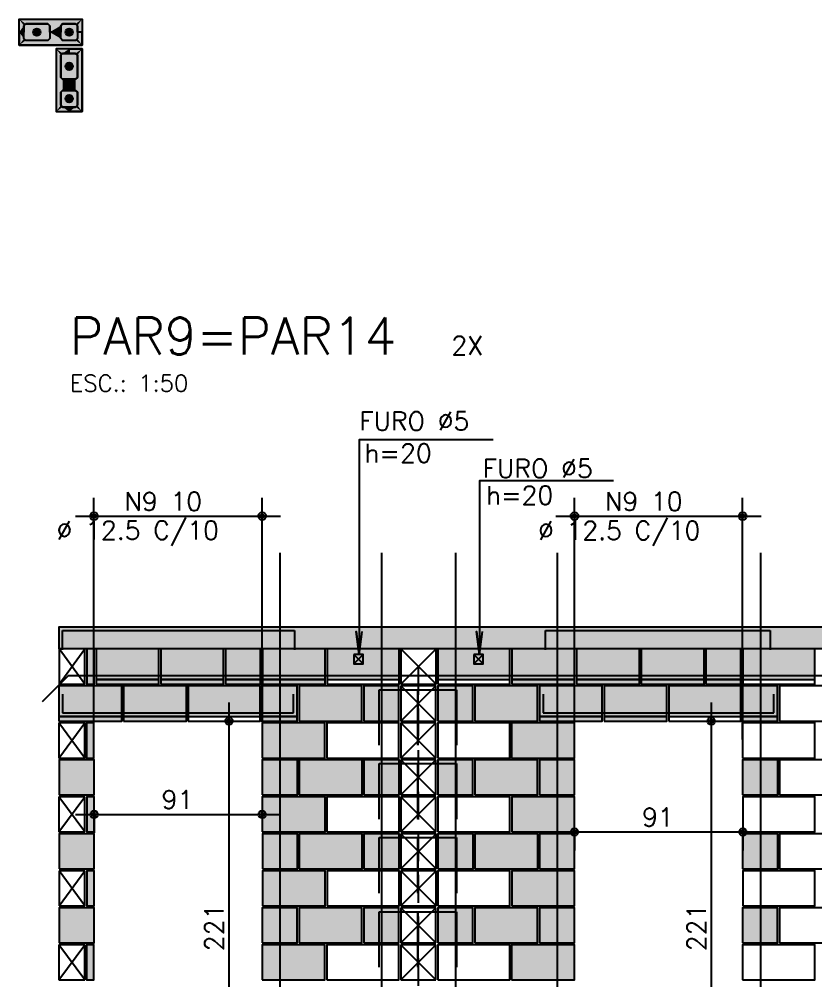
# Model space of a CAD drawing. Extents: x -1 to 122, y -1 to 61.
# Drawn here: x 63.27 to 71.9, y 31.53 to 41.94 of the extents above; entities that cross this region are included whole.
import ezdxf

# ---------------------------------------------------------------- set-up
doc = ezdxf.new("R2010")
doc.units = 0
doc.header["$MEASUREMENT"] = 0
doc.linetypes.add('ESTILO_TQS_0001', pattern=[0.45, 0.3, -0.15])
for name, color, linetype in [('PENA_01', 1, 'CONTINUOUS'), ('PENA_02', 2, 'CONTINUOUS'), ('PENA_03', 3, 'CONTINUOUS'), ('PENA_05', 5, 'CONTINUOUS'), ('PENA_06', 6, 'CONTINUOUS'), ('PENA_09', 254, 'CONTINUOUS'), ('PENA_11', 252, 'CONTINUOUS'), ('PENA_21', 100, 'CONTINUOUS'), ('PENA_23', 50, 'CONTINUOUS'), ('PENA_25', 210, 'CONTINUOUS')]:
    doc.layers.add(name, color=color, linetype=linetype)
doc.styles.get("Standard").update_dxf_attribs({"font": 'ROMANS.SHX'})

msp = doc.modelspace()

# ---------------------------------------------------------------- linework, layer by layer
at = {"layer": 'PENA_01', "linetype": 'Continuous'}
for p, q in [((64.084, 34.332), (64.084, 36.759)), ((65.904, 34.332), (65.904, 36.759)), ((69.284, 34.142), (69.284, 36.759)), ((71.104, 34.142), (71.104, 36.759)), ((63.884, 36.559), (66.104, 36.559)), ((69.084, 36.559), (71.304, 36.559)), ((66.896, 35.062), (66.996, 34.962)), ((66.996, 35.062), (66.896, 34.962)), ((68.196, 35.062), (68.296, 34.962)), ((68.296, 35.062), (68.196, 34.962)), ((64.106, 34.792), (64.786, 34.792)), ((64.806, 34.792), (65.486, 34.792)), ((65.506, 34.792), (65.886, 34.792)), ((65.906, 34.792), (66.586, 34.792)), ((66.606, 34.792), (67.386, 34.792)), ((67.806, 34.792), (68.586, 34.792)), ((68.606, 34.792), (69.286, 34.792)), ((69.306, 34.792), (69.986, 34.792)), ((70.006, 34.792), (70.686, 34.792)), ((70.706, 34.792), (71.086, 34.792)), ((71.106, 34.792), (71.886, 34.792)), ((65.545, 34.542), (65.545, 29.722)), ((70.764, 34.542), (70.764, 29.722)), ((63.704, 34.392), (64.384, 34.392)), ((64.404, 34.392), (65.084, 34.392)), ((65.104, 34.392), (65.884, 34.392)), ((65.694, 34.342), (65.745, 34.342)), ((65.904, 34.392), (66.284, 34.392)), ((68.904, 34.392), (69.584, 34.392)), ((69.604, 34.392), (70.284, 34.392)), ((70.304, 34.392), (71.084, 34.392)), ((70.894, 34.342), (70.964, 34.342)), ((71.102, 34.392), (71.482, 34.392)), ((63.885, 33.332), (66.105, 33.332)), ((64.085, 33.322), (64.085, 33.132)), ((69.085, 33.142), (71.305, 33.142)), ((69.285, 33.132), (69.285, 32.942)), ((71.105, 33.132), (71.105, 32.942))]:
    msp.add_line(p, q, dxfattribs=at)
at = {"layer": 'PENA_01', "linetype": 'ESTILO_TQS_0001'}
msp.add_line((67.591, 34.927), (67.591, 24.198), dxfattribs=at)
at = {"layer": 'PENA_01', "linetype": 'Continuous'}
for points in [[(63.585, 41.706), (63.345, 41.706), (63.325, 41.726), (63.325, 41.866), (63.345, 41.886), (63.585, 41.886), (63.605, 41.866), (63.605, 41.726), (63.585, 41.706)], [(63.885, 41.706), (63.745, 41.706), (63.725, 41.726), (63.725, 41.866), (63.745, 41.886), (63.885, 41.886), (63.905, 41.866), (63.905, 41.726), (63.885, 41.706)], [(63.905, 41.306), (63.905, 41.546), (63.885, 41.566), (63.745, 41.566), (63.725, 41.546), (63.725, 41.306), (63.745, 41.286), (63.885, 41.286), (63.905, 41.306)], [(63.905, 41.006), (63.905, 41.146), (63.885, 41.166), (63.745, 41.166), (63.725, 41.146), (63.725, 41.006), (63.745, 40.986), (63.885, 40.986), (63.905, 41.006)], [(66.896, 35.062), (66.896, 34.962), (66.996, 34.962), (66.996, 35.062), (66.896, 35.062)], [(68.196, 35.062), (68.196, 34.962), (68.296, 34.962), (68.296, 35.062), (68.196, 35.062)]]:
    msp.add_lwpolyline(points, dxfattribs=at)
at = {"layer": 'PENA_02', "linetype": 'Continuous'}
for p, q in [((63.986, 35.122), (63.706, 35.122)), ((63.706, 35.122), (63.706, 34.742)), ((63.986, 34.742), (63.986, 35.122)), ((67.786, 35.122), (67.406, 35.122)), ((67.406, 35.122), (67.406, 34.742)), ((67.786, 34.742), (67.786, 35.122)), ((63.706, 34.742), (63.986, 34.742)), ((67.784, 34.722), (67.404, 34.722)), ((67.404, 34.722), (67.404, 34.342)), ((67.406, 34.742), (67.786, 34.742)), ((67.784, 34.342), (67.784, 34.722)), ((67.404, 34.342), (67.784, 34.342)), ((63.984, 34.322), (63.704, 34.322)), ((63.704, 34.322), (63.704, 33.942)), ((63.984, 33.942), (63.984, 34.322)), ((67.784, 34.322), (67.404, 34.322)), ((67.404, 34.322), (67.404, 33.942)), ((67.784, 33.942), (67.784, 34.322)), ((63.704, 33.942), (63.984, 33.942)), ((67.404, 33.942), (67.784, 33.942)), ((67.785, 33.922), (67.405, 33.922)), ((67.405, 33.922), (67.405, 33.542)), ((67.785, 33.542), (67.785, 33.922)), ((63.985, 33.522), (63.705, 33.522)), ((63.705, 33.522), (63.705, 33.142)), ((63.985, 33.142), (63.985, 33.522)), ((67.405, 33.542), (67.785, 33.542)), ((67.785, 33.522), (67.405, 33.522)), ((67.405, 33.522), (67.405, 33.142)), ((67.785, 33.142), (67.785, 33.522)), ((63.705, 33.142), (63.985, 33.142)), ((67.405, 33.142), (67.785, 33.142)), ((67.786, 33.122), (67.406, 33.122)), ((67.406, 33.122), (67.406, 32.742)), ((67.786, 32.742), (67.786, 33.122)), ((63.986, 32.722), (63.706, 32.722)), ((63.706, 32.722), (63.706, 32.342)), ((63.986, 32.342), (63.986, 32.722)), ((67.406, 32.742), (67.786, 32.742)), ((67.786, 32.722), (67.406, 32.722)), ((67.406, 32.722), (67.406, 32.342)), ((67.786, 32.342), (67.786, 32.722)), ((63.706, 32.342), (63.986, 32.342)), ((67.784, 32.322), (67.404, 32.322)), ((67.404, 32.322), (67.404, 31.942)), ((67.406, 32.342), (67.786, 32.342)), ((67.784, 31.942), (67.784, 32.322)), ((67.404, 31.942), (67.784, 31.942)), ((63.984, 31.922), (63.704, 31.922)), ((63.704, 31.922), (63.704, 31.542)), ((63.984, 31.542), (63.984, 31.922)), ((67.784, 31.922), (67.404, 31.922)), ((67.404, 31.922), (67.404, 31.542)), ((67.784, 31.542), (67.784, 31.922)), ((63.704, 31.542), (63.984, 31.542)), ((67.404, 31.542), (67.784, 31.542))]:
    msp.add_line(p, q, dxfattribs=at)
for points in [[(63.955, 41.656), (63.275, 41.656), (63.275, 41.936), (63.955, 41.936), (63.955, 41.656)], [(63.955, 40.936), (63.955, 41.616), (63.675, 41.616), (63.675, 40.936), (63.955, 40.936)], [(63.706, 35.122), (63.706, 35.362), (74.886, 35.362), (74.886, 35.122), (63.706, 35.122)], [(64.006, 34.742), (64.086, 34.742), (64.086, 35.122), (64.006, 35.122), (64.006, 34.742)], [(64.106, 34.742), (64.786, 34.742), (64.786, 35.122), (64.106, 35.122), (64.106, 34.742)], [(64.806, 34.742), (65.486, 34.742), (65.486, 35.122), (64.806, 35.122), (64.806, 34.742)], [(65.506, 34.742), (65.886, 34.742), (65.886, 35.122), (65.506, 35.122), (65.506, 34.742)], [(65.906, 34.742), (66.586, 34.742), (66.586, 35.122), (65.906, 35.122), (65.906, 34.742)], [(66.606, 34.742), (67.386, 34.742), (67.386, 35.122), (66.606, 35.122), (66.606, 34.742)], [(67.806, 34.742), (68.586, 34.742), (68.586, 35.122), (67.806, 35.122), (67.806, 34.742)], [(68.606, 34.742), (69.286, 34.742), (69.286, 35.122), (68.606, 35.122), (68.606, 34.742)], [(69.306, 34.742), (69.986, 34.742), (69.986, 35.122), (69.306, 35.122), (69.306, 34.742)], [(70.006, 34.742), (70.686, 34.742), (70.686, 35.122), (70.006, 35.122), (70.006, 34.742)], [(70.706, 34.742), (71.086, 34.742), (71.086, 35.122), (70.706, 35.122), (70.706, 34.742)], [(71.106, 34.742), (71.886, 34.742), (71.886, 35.122), (71.106, 35.122), (71.106, 34.742)], [(63.704, 34.342), (64.384, 34.342), (64.384, 34.722), (63.704, 34.722), (63.704, 34.342)], [(64.404, 34.342), (65.084, 34.342), (65.084, 34.722), (64.404, 34.722), (64.404, 34.342)], [(65.104, 34.342), (65.884, 34.342), (65.884, 34.722), (65.104, 34.722), (65.104, 34.342)], [(65.904, 34.342), (66.284, 34.342), (66.284, 34.722), (65.904, 34.722), (65.904, 34.342)], [(66.304, 34.342), (66.984, 34.342), (66.984, 34.722), (66.304, 34.722), (66.304, 34.342)], [(67.004, 34.342), (67.384, 34.342), (67.384, 34.722), (67.004, 34.722), (67.004, 34.342)], [(67.804, 34.342), (68.184, 34.342), (68.184, 34.722), (67.804, 34.722), (67.804, 34.342)], [(68.204, 34.342), (68.884, 34.342), (68.884, 34.722), (68.204, 34.722), (68.204, 34.342)], [(68.904, 34.342), (69.584, 34.342), (69.584, 34.722), (68.904, 34.722), (68.904, 34.342)], [(69.604, 34.342), (70.284, 34.342), (70.284, 34.722), (69.604, 34.722), (69.604, 34.342)], [(70.304, 34.342), (71.084, 34.342), (71.084, 34.722), (70.304, 34.722), (70.304, 34.342)], [(71.102, 34.342), (71.482, 34.342), (71.482, 34.722), (71.102, 34.722), (71.102, 34.342)], [(71.502, 34.342), (72.282, 34.342), (72.282, 34.722), (71.502, 34.722), (71.502, 34.342)], [(64.004, 33.942), (64.084, 33.942), (64.084, 34.322), (64.004, 34.322), (64.004, 33.942)], [(65.904, 33.942), (66.584, 33.942), (66.584, 34.322), (65.904, 34.322), (65.904, 33.942)], [(66.604, 33.942), (67.384, 33.942), (67.384, 34.322), (66.604, 34.322), (66.604, 33.942)], [(67.804, 33.942), (68.584, 33.942), (68.584, 34.322), (67.804, 34.322), (67.804, 33.942)], [(68.604, 33.942), (69.284, 33.942), (69.284, 34.322), (68.604, 34.322), (68.604, 33.942)], [(71.104, 33.942), (71.884, 33.942), (71.884, 34.322), (71.104, 34.322), (71.104, 33.942)], [(63.706, 33.542), (64.086, 33.542), (64.086, 33.922), (63.706, 33.922), (63.706, 33.542)], [(65.905, 33.542), (66.285, 33.542), (66.285, 33.922), (65.905, 33.922), (65.905, 33.542)], [(66.305, 33.542), (66.985, 33.542), (66.985, 33.922), (66.305, 33.922), (66.305, 33.542)], [(67.005, 33.542), (67.385, 33.542), (67.385, 33.922), (67.005, 33.922), (67.005, 33.542)], [(67.805, 33.542), (68.185, 33.542), (68.185, 33.922), (67.805, 33.922), (67.805, 33.542)], [(68.205, 33.542), (68.885, 33.542), (68.885, 33.922), (68.205, 33.922), (68.205, 33.542)], [(68.905, 33.542), (69.285, 33.542), (69.285, 33.922), (68.905, 33.922), (68.905, 33.542)], [(71.103, 33.542), (71.483, 33.542), (71.483, 33.922), (71.103, 33.922), (71.103, 33.542)], [(71.503, 33.542), (72.283, 33.542), (72.283, 33.922), (71.503, 33.922), (71.503, 33.542)], [(64.005, 33.142), (64.085, 33.142), (64.085, 33.522), (64.005, 33.522), (64.005, 33.142)], [(65.905, 33.142), (66.585, 33.142), (66.585, 33.522), (65.905, 33.522), (65.905, 33.142)], [(66.605, 33.142), (67.385, 33.142), (67.385, 33.522), (66.605, 33.522), (66.605, 33.142)], [(67.805, 33.142), (68.585, 33.142), (68.585, 33.522), (67.805, 33.522), (67.805, 33.142)], [(68.605, 33.142), (69.285, 33.142), (69.285, 33.522), (68.605, 33.522), (68.605, 33.142)], [(71.105, 33.142), (71.885, 33.142), (71.885, 33.522), (71.105, 33.522), (71.105, 33.142)], [(63.706, 32.742), (64.086, 32.742), (64.086, 33.122), (63.706, 33.122), (63.706, 32.742)], [(65.906, 32.742), (66.286, 32.742), (66.286, 33.122), (65.906, 33.122), (65.906, 32.742)], [(66.306, 32.742), (66.986, 32.742), (66.986, 33.122), (66.306, 33.122), (66.306, 32.742)], [(67.006, 32.742), (67.386, 32.742), (67.386, 33.122), (67.006, 33.122), (67.006, 32.742)], [(67.806, 32.742), (68.186, 32.742), (68.186, 33.122), (67.806, 33.122), (67.806, 32.742)], [(68.206, 32.742), (68.886, 32.742), (68.886, 33.122), (68.206, 33.122), (68.206, 32.742)], [(68.906, 32.742), (69.286, 32.742), (69.286, 33.122), (68.906, 33.122), (68.906, 32.742)], [(71.104, 32.742), (71.484, 32.742), (71.484, 33.122), (71.104, 33.122), (71.104, 32.742)], [(71.504, 32.742), (72.284, 32.742), (72.284, 33.122), (71.504, 33.122), (71.504, 32.742)], [(64.006, 32.342), (64.086, 32.342), (64.086, 32.722), (64.006, 32.722), (64.006, 32.342)], [(65.906, 32.342), (66.586, 32.342), (66.586, 32.722), (65.906, 32.722), (65.906, 32.342)], [(66.606, 32.342), (67.386, 32.342), (67.386, 32.722), (66.606, 32.722), (66.606, 32.342)], [(67.806, 32.342), (68.586, 32.342), (68.586, 32.722), (67.806, 32.722), (67.806, 32.342)], [(68.606, 32.342), (69.286, 32.342), (69.286, 32.722), (68.606, 32.722), (68.606, 32.342)], [(71.106, 32.342), (71.886, 32.342), (71.886, 32.722), (71.106, 32.722), (71.106, 32.342)], [(63.706, 31.942), (64.086, 31.942), (64.086, 32.322), (63.706, 32.322), (63.706, 31.942)], [(65.904, 31.942), (66.284, 31.942), (66.284, 32.322), (65.904, 32.322), (65.904, 31.942)], [(66.304, 31.942), (66.984, 31.942), (66.984, 32.322), (66.304, 32.322), (66.304, 31.942)], [(67.004, 31.942), (67.384, 31.942), (67.384, 32.322), (67.004, 32.322), (67.004, 31.942)], [(67.804, 31.942), (68.184, 31.942), (68.184, 32.322), (67.804, 32.322), (67.804, 31.942)], [(68.204, 31.942), (68.884, 31.942), (68.884, 32.322), (68.204, 32.322), (68.204, 31.942)], [(68.904, 31.942), (69.284, 31.942), (69.284, 32.322), (68.904, 32.322), (68.904, 31.942)], [(71.102, 31.942), (71.482, 31.942), (71.482, 32.322), (71.102, 32.322), (71.102, 31.942)], [(71.502, 31.942), (72.282, 31.942), (72.282, 32.322), (71.502, 32.322), (71.502, 31.942)], [(64.004, 31.542), (64.084, 31.542), (64.084, 31.922), (64.004, 31.922), (64.004, 31.542)], [(65.904, 31.542), (66.584, 31.542), (66.584, 31.922), (65.904, 31.922), (65.904, 31.542)], [(66.604, 31.542), (67.384, 31.542), (67.384, 31.922), (66.604, 31.922), (66.604, 31.542)], [(67.804, 31.542), (68.584, 31.542), (68.584, 31.922), (67.804, 31.922), (67.804, 31.542)], [(68.604, 31.542), (69.284, 31.542), (69.284, 31.922), (68.604, 31.922), (68.604, 31.542)], [(71.104, 31.542), (71.884, 31.542), (71.884, 31.922), (71.104, 31.922), (71.104, 31.542)]]:
    msp.add_lwpolyline(points, dxfattribs=at)
for centre, radius in [((64.084, 36.559), 0.0416), ((64.084, 36.559), 0.0208), ((65.904, 36.559), 0.0416), ((65.904, 36.559), 0.0208), ((69.284, 36.559), 0.0416), ((69.284, 36.559), 0.0208), ((71.104, 36.559), 0.0416), ((71.104, 36.559), 0.0208), ((65.545, 34.342), 0.04), ((65.545, 34.342), 0.02), ((70.764, 34.342), 0.04), ((70.764, 34.342), 0.02), ((64.085, 33.332), 0.04), ((64.085, 33.332), 0.02), ((65.905, 33.332), 0.04), ((65.905, 33.332), 0.02), ((69.285, 33.142), 0.04), ((69.285, 33.142), 0.02), ((71.105, 33.142), 0.04), ((71.105, 33.142), 0.02)]:
    msp.add_circle(centre, radius, dxfattribs=at)
at = {"layer": 'PENA_03', "linetype": 'Continuous'}
for p, q in [((63.706, 34.742), (63.986, 35.122)), ((63.986, 34.742), (63.706, 35.122)), ((67.406, 34.742), (67.786, 35.122)), ((67.786, 34.742), (67.406, 35.122)), ((67.404, 34.342), (67.784, 34.722)), ((67.784, 34.342), (67.404, 34.722)), ((65.494, 34.342), (65.494, 34.342)), ((70.694, 34.342), (70.694, 34.342)), ((63.704, 33.942), (63.984, 34.322)), ((63.984, 33.942), (63.704, 34.322)), ((67.404, 33.942), (67.784, 34.322)), ((67.784, 33.942), (67.404, 34.322)), ((64.084, 34.132), (64.084, 34.132)), ((65.904, 34.132), (65.904, 34.132)), ((67.405, 33.542), (67.785, 33.922)), ((67.785, 33.542), (67.405, 33.922)), ((69.284, 33.942), (69.284, 33.942)), ((71.104, 33.942), (71.104, 33.942)), ((63.705, 33.142), (63.985, 33.522)), ((63.985, 33.142), (63.705, 33.522)), ((64.085, 33.522), (64.085, 33.522)), ((67.405, 33.142), (67.785, 33.522)), ((67.785, 33.142), (67.405, 33.522)), ((65.905, 33.332), (65.905, 33.332)), ((69.285, 33.332), (69.285, 33.332)), ((71.105, 33.332), (71.105, 33.332)), ((67.406, 32.742), (67.786, 33.122)), ((67.786, 32.742), (67.406, 33.122)), ((63.706, 32.342), (63.986, 32.722)), ((63.986, 32.342), (63.706, 32.722)), ((67.406, 32.342), (67.786, 32.722)), ((67.786, 32.342), (67.406, 32.722)), ((67.404, 31.942), (67.784, 32.322)), ((67.784, 31.942), (67.404, 32.322)), ((63.704, 31.542), (63.984, 31.922)), ((63.984, 31.542), (63.704, 31.922)), ((67.404, 31.542), (67.784, 31.922)), ((67.784, 31.542), (67.404, 31.922))]:
    msp.add_line(p, q, dxfattribs=at)
for points in [[(63.605, 41.726), (63.585, 41.706), (63.345, 41.706), (63.325, 41.726), (63.325, 41.866), (63.345, 41.886), (63.585, 41.886), (63.605, 41.866), (63.605, 41.726)], [(63.885, 41.886), (63.905, 41.866), (63.905, 41.726), (63.885, 41.706), (63.745, 41.706), (63.725, 41.726), (63.725, 41.866), (63.745, 41.886), (63.885, 41.886)], [(63.885, 41.566), (63.905, 41.546), (63.905, 41.306), (63.885, 41.286), (63.745, 41.286), (63.725, 41.306), (63.725, 41.546), (63.745, 41.566), (63.885, 41.566)], [(63.885, 41.166), (63.905, 41.146), (63.905, 41.006), (63.885, 40.986), (63.745, 40.986), (63.725, 41.006), (63.725, 41.146), (63.745, 41.166), (63.885, 41.166)], [(68.405, 37.385), (66.955, 37.385), (66.955, 35.062), (66.923, 35.31), (66.955, 35.062), (66.988, 35.31)], [(69.707, 36.94), (68.255, 36.94), (68.255, 35.062), (68.223, 35.31), (68.255, 35.062), (68.288, 35.31)]]:
    msp.add_lwpolyline(points, dxfattribs=at)
for centre in [(63.465, 41.796), (63.815, 41.796), (63.815, 41.426), (63.815, 41.076)]:
    msp.add_circle(centre, 0.04, dxfattribs=at)
for points in [[(63.505, 41.796), (63.445, 41.83), (63.427, 41.809)], [(63.505, 41.796), (63.472, 41.835), (63.445, 41.83)], [(63.505, 41.796), (63.496, 41.821), (63.472, 41.835)], [(63.855, 41.796), (63.795, 41.83), (63.777, 41.809)], [(63.855, 41.796), (63.822, 41.835), (63.795, 41.83)], [(63.855, 41.796), (63.846, 41.821), (63.822, 41.835)], [(63.505, 41.796), (63.427, 41.809), (63.427, 41.782)], [(63.505, 41.796), (63.427, 41.782), (63.445, 41.761)], [(63.505, 41.796), (63.445, 41.761), (63.472, 41.756)], [(63.505, 41.796), (63.472, 41.756), (63.496, 41.77)], [(63.505, 41.796), (63.496, 41.77), (63.505, 41.796)], [(63.855, 41.796), (63.777, 41.809), (63.777, 41.782)], [(63.855, 41.796), (63.777, 41.782), (63.795, 41.761)], [(63.855, 41.796), (63.795, 41.761), (63.822, 41.756)], [(63.855, 41.796), (63.822, 41.756), (63.846, 41.77)], [(63.855, 41.796), (63.846, 41.77), (63.855, 41.796)], [(63.855, 41.426), (63.795, 41.46), (63.777, 41.439)], [(63.855, 41.426), (63.777, 41.439), (63.777, 41.412)], [(63.855, 41.426), (63.777, 41.412), (63.795, 41.391)], [(63.855, 41.426), (63.822, 41.465), (63.795, 41.46)], [(63.855, 41.426), (63.795, 41.391), (63.822, 41.386)], [(63.855, 41.426), (63.846, 41.451), (63.822, 41.465)], [(63.855, 41.426), (63.822, 41.386), (63.846, 41.4)], [(63.855, 41.426), (63.846, 41.4), (63.855, 41.426)], [(63.855, 41.076), (63.795, 41.11), (63.777, 41.089)], [(63.855, 41.076), (63.822, 41.115), (63.795, 41.11)], [(63.855, 41.076), (63.846, 41.101), (63.822, 41.115)], [(63.855, 41.076), (63.777, 41.089), (63.777, 41.062)], [(63.855, 41.076), (63.777, 41.062), (63.795, 41.041)], [(63.855, 41.076), (63.795, 41.041), (63.822, 41.036)], [(63.855, 41.076), (63.822, 41.036), (63.846, 41.05)], [(63.855, 41.076), (63.846, 41.05), (63.855, 41.076)]]:
    msp.add_solid(points, dxfattribs=at)
at = {"layer": 'PENA_05', "linetype": 'Continuous'}
for p, q in [((63.744, 35.112), (63.744, 35.322)), ((63.744, 35.322), (66.254, 35.322)), ((66.254, 35.322), (66.254, 35.112)), ((68.972, 35.112), (68.972, 35.322)), ((68.972, 35.322), (71.402, 35.322)), ((71.402, 35.322), (71.402, 35.112)), ((63.806, 34.832), (63.524, 34.549)), ((74.786, 34.832), (63.806, 34.832)), ((67.169, 34.081), (67.169, 34.681)), ((67.169, 34.681), (67.589, 34.681)), ((67.589, 34.681), (67.589, 34.081)), ((67.589, 34.081), (67.589, 34.681)), ((67.589, 34.681), (68.009, 34.681)), ((68.009, 34.681), (68.009, 34.081)), ((63.744, 34.632), (63.744, 34.432)), ((66.244, 34.432), (66.244, 34.632)), ((68.944, 34.632), (68.944, 34.432)), ((71.442, 34.432), (71.442, 34.632)), ((63.744, 34.432), (66.244, 34.432)), ((68.944, 34.432), (71.442, 34.432)), ((67.169, 33.281), (67.169, 33.881)), ((67.169, 33.881), (67.589, 33.881)), ((67.589, 33.881), (67.589, 33.281)), ((67.589, 33.281), (67.589, 33.881)), ((67.589, 33.881), (68.009, 33.881)), ((68.009, 33.881), (68.009, 33.281)), ((67.169, 32.481), (67.169, 33.081)), ((67.169, 33.081), (67.589, 33.081)), ((67.589, 33.081), (67.589, 32.481)), ((67.589, 32.481), (67.589, 33.081)), ((67.589, 33.081), (68.009, 33.081)), ((68.009, 33.081), (68.009, 32.481)), ((67.169, 31.679), (67.169, 32.279)), ((67.169, 32.279), (67.589, 32.279)), ((67.589, 32.279), (67.589, 31.679)), ((67.589, 31.679), (67.589, 32.279)), ((67.589, 32.279), (68.009, 32.279)), ((68.009, 32.279), (68.009, 31.679))]:
    msp.add_line(p, q, dxfattribs=at)
for points in [[(66.096, 36.162), (66.096, 29.922)], [(67.196, 36.162), (67.196, 29.922)], [(67.996, 36.162), (67.996, 29.922)], [(69.096, 36.162), (69.096, 29.922)], [(71.296, 36.162), (71.296, 29.922)]]:
    msp.add_lwpolyline(points, dxfattribs=at)
at = {"layer": 'PENA_09', "linetype": 'Continuous'}
for points in [[(64.106, 34.792), (64.786, 34.792), (64.786, 35.122), (64.106, 35.122), (64.106, 34.792)], [(64.806, 34.792), (65.486, 34.792), (65.486, 35.122), (64.806, 35.122), (64.806, 34.792)], [(65.506, 34.792), (65.886, 34.792), (65.886, 35.122), (65.506, 35.122), (65.506, 34.792)], [(65.906, 34.792), (66.586, 34.792), (66.586, 35.122), (65.906, 35.122), (65.906, 34.792)], [(66.606, 34.792), (67.386, 34.792), (67.386, 35.122), (66.606, 35.122), (66.606, 34.792)], [(67.806, 34.792), (68.586, 34.792), (68.586, 35.122), (67.806, 35.122), (67.806, 34.792)], [(68.606, 34.792), (69.286, 34.792), (69.286, 35.122), (68.606, 35.122), (68.606, 34.792)], [(69.306, 34.792), (69.986, 34.792), (69.986, 35.122), (69.306, 35.122), (69.306, 34.792)], [(70.006, 34.792), (70.686, 34.792), (70.686, 35.122), (70.006, 35.122), (70.006, 34.792)], [(70.706, 34.792), (71.086, 34.792), (71.086, 35.122), (70.706, 35.122), (70.706, 34.792)], [(71.106, 34.792), (71.886, 34.792), (71.886, 35.122), (71.106, 35.122), (71.106, 34.792)], [(63.704, 34.392), (64.384, 34.392), (64.384, 34.722), (63.704, 34.722), (63.704, 34.392)], [(64.404, 34.392), (65.084, 34.392), (65.084, 34.722), (64.404, 34.722), (64.404, 34.392)], [(65.104, 34.392), (65.884, 34.392), (65.884, 34.722), (65.104, 34.722), (65.104, 34.392)], [(65.904, 34.392), (66.284, 34.392), (66.284, 34.722), (65.904, 34.722), (65.904, 34.392)], [(68.904, 34.392), (69.584, 34.392), (69.584, 34.722), (68.904, 34.722), (68.904, 34.392)], [(69.604, 34.392), (70.284, 34.392), (70.284, 34.722), (69.604, 34.722), (69.604, 34.392)], [(70.304, 34.392), (71.084, 34.392), (71.084, 34.722), (70.304, 34.722), (70.304, 34.392)], [(71.102, 34.392), (71.482, 34.392), (71.482, 34.722), (71.102, 34.722), (71.102, 34.392)]]:
    msp.add_lwpolyline(points, dxfattribs=at)
for points in [[(64.106, 34.792), (64.786, 34.792), (64.786, 35.122)], [(64.106, 34.792), (64.786, 35.122), (64.106, 35.122)], [(64.106, 34.792), (64.106, 35.122), (64.106, 34.792)], [(64.806, 34.792), (65.486, 34.792), (65.486, 35.122)], [(64.806, 34.792), (65.486, 35.122), (64.806, 35.122)], [(64.806, 34.792), (64.806, 35.122), (64.806, 34.792)], [(65.506, 34.792), (65.886, 34.792), (65.886, 35.122)], [(65.506, 34.792), (65.886, 35.122), (65.506, 35.122)], [(65.506, 34.792), (65.506, 35.122), (65.506, 34.792)], [(65.906, 34.792), (66.586, 34.792), (66.586, 35.122)], [(65.906, 34.792), (66.586, 35.122), (65.906, 35.122)], [(65.906, 34.792), (65.906, 35.122), (65.906, 34.792)], [(66.606, 34.792), (67.386, 34.792), (67.386, 35.122)], [(66.606, 34.792), (67.386, 35.122), (66.606, 35.122)], [(66.606, 34.792), (66.606, 35.122), (66.606, 34.792)], [(67.806, 34.792), (68.586, 34.792), (68.586, 35.122)], [(67.806, 34.792), (68.586, 35.122), (67.806, 35.122)], [(67.806, 34.792), (67.806, 35.122), (67.806, 34.792)], [(68.606, 34.792), (69.286, 34.792), (69.286, 35.122)], [(68.606, 34.792), (69.286, 35.122), (68.606, 35.122)], [(68.606, 34.792), (68.606, 35.122), (68.606, 34.792)], [(69.306, 34.792), (69.986, 34.792), (69.986, 35.122)], [(69.306, 34.792), (69.986, 35.122), (69.306, 35.122)], [(69.306, 34.792), (69.306, 35.122), (69.306, 34.792)], [(70.006, 34.792), (70.686, 34.792), (70.686, 35.122)], [(70.006, 34.792), (70.686, 35.122), (70.006, 35.122)], [(70.006, 34.792), (70.006, 35.122), (70.006, 34.792)], [(70.706, 34.792), (71.086, 34.792), (71.086, 35.122)], [(70.706, 34.792), (71.086, 35.122), (70.706, 35.122)], [(70.706, 34.792), (70.706, 35.122), (70.706, 34.792)], [(71.106, 34.792), (71.886, 34.792), (71.886, 35.122)], [(71.106, 34.792), (71.886, 35.122), (71.106, 35.122)], [(71.106, 34.792), (71.106, 35.122), (71.106, 34.792)], [(63.704, 34.392), (64.384, 34.392), (64.384, 34.722)], [(63.704, 34.392), (64.384, 34.722), (63.704, 34.722)], [(63.704, 34.392), (63.704, 34.722), (63.704, 34.392)], [(64.404, 34.392), (65.084, 34.392), (65.084, 34.722)], [(64.404, 34.392), (65.084, 34.722), (64.404, 34.722)], [(64.404, 34.392), (64.404, 34.722), (64.404, 34.392)], [(65.104, 34.392), (65.884, 34.392), (65.884, 34.722)], [(65.104, 34.392), (65.884, 34.722), (65.104, 34.722)], [(65.104, 34.392), (65.104, 34.722), (65.104, 34.392)], [(65.904, 34.392), (66.284, 34.392), (66.284, 34.722)], [(65.904, 34.392), (66.284, 34.722), (65.904, 34.722)], [(65.904, 34.392), (65.904, 34.722), (65.904, 34.392)], [(68.904, 34.392), (69.584, 34.392), (69.584, 34.722)], [(68.904, 34.392), (69.584, 34.722), (68.904, 34.722)], [(68.904, 34.392), (68.904, 34.722), (68.904, 34.392)], [(69.604, 34.392), (70.284, 34.392), (70.284, 34.722)], [(69.604, 34.392), (70.284, 34.722), (69.604, 34.722)], [(69.604, 34.392), (69.604, 34.722), (69.604, 34.392)], [(70.304, 34.392), (71.084, 34.392), (71.084, 34.722)], [(70.304, 34.392), (71.084, 34.722), (70.304, 34.722)], [(70.304, 34.392), (70.304, 34.722), (70.304, 34.392)], [(71.102, 34.392), (71.482, 34.392), (71.482, 34.722)], [(71.102, 34.392), (71.482, 34.722), (71.102, 34.722)], [(71.102, 34.392), (71.102, 34.722), (71.102, 34.392)]]:
    msp.add_solid(points, dxfattribs=at)
at = {"layer": 'PENA_11', "linetype": 'Continuous'}
for points in [[(63.605, 41.726), (63.325, 41.866), (63.345, 41.886)], [(63.605, 41.726), (63.325, 41.726), (63.325, 41.866)], [(63.605, 41.726), (63.345, 41.886), (63.585, 41.886)], [(63.605, 41.726), (63.585, 41.886), (63.605, 41.866)], [(63.605, 41.726), (63.605, 41.866), (63.605, 41.726)], [(63.885, 41.886), (63.745, 41.706), (63.725, 41.726)], [(63.885, 41.886), (63.725, 41.726), (63.725, 41.866)], [(63.885, 41.886), (63.725, 41.866), (63.745, 41.886)], [(63.885, 41.886), (63.885, 41.706), (63.745, 41.706)], [(63.885, 41.886), (63.745, 41.886), (63.885, 41.886)], [(63.885, 41.886), (63.905, 41.866), (63.905, 41.726)], [(63.885, 41.886), (63.905, 41.726), (63.885, 41.706)], [(63.605, 41.726), (63.345, 41.706), (63.325, 41.726)], [(63.605, 41.726), (63.585, 41.706), (63.345, 41.706)], [(63.885, 41.566), (63.745, 41.286), (63.725, 41.306)], [(63.885, 41.566), (63.725, 41.306), (63.725, 41.546)], [(63.885, 41.566), (63.725, 41.546), (63.745, 41.566)], [(63.885, 41.566), (63.885, 41.286), (63.745, 41.286)], [(63.885, 41.566), (63.745, 41.566), (63.885, 41.566)], [(63.885, 41.566), (63.905, 41.546), (63.905, 41.306)], [(63.885, 41.566), (63.905, 41.306), (63.885, 41.286)], [(63.885, 41.166), (63.745, 40.986), (63.725, 41.006)], [(63.885, 41.166), (63.725, 41.006), (63.725, 41.146)], [(63.885, 41.166), (63.725, 41.146), (63.745, 41.166)], [(63.885, 41.166), (63.885, 40.986), (63.745, 40.986)], [(63.885, 41.166), (63.745, 41.166), (63.885, 41.166)], [(63.885, 41.166), (63.905, 41.146), (63.905, 41.006)], [(63.885, 41.166), (63.905, 41.006), (63.885, 40.986)], [(63.706, 35.122), (63.706, 35.362), (74.886, 35.362)], [(63.706, 35.122), (74.886, 35.362), (74.886, 35.122)], [(63.706, 35.122), (74.886, 35.122), (63.706, 35.122)]]:
    msp.add_solid(points, dxfattribs=at)
at = {"layer": 'PENA_21', "linetype": 'Continuous'}
for points in [[(63.955, 41.796), (63.905, 41.796), (63.905, 41.866), (63.885, 41.886), (63.745, 41.886), (63.725, 41.866), (63.725, 41.796), (63.605, 41.796), (63.605, 41.866), (63.585, 41.886), (63.345, 41.886), (63.325, 41.866), (63.325, 41.796), (63.275, 41.796), (63.275, 41.936), (63.955, 41.936), (63.955, 41.796)], [(63.955, 41.796), (63.905, 41.796), (63.905, 41.726), (63.885, 41.706), (63.745, 41.706), (63.725, 41.726), (63.725, 41.796), (63.605, 41.796), (63.605, 41.726), (63.585, 41.706), (63.345, 41.706), (63.325, 41.726), (63.325, 41.796), (63.275, 41.796), (63.275, 41.656), (63.955, 41.656), (63.955, 41.796)], [(63.815, 40.936), (63.815, 40.986), (63.745, 40.986), (63.725, 41.006), (63.725, 41.146), (63.745, 41.166), (63.815, 41.166), (63.815, 41.286), (63.745, 41.286), (63.725, 41.306), (63.725, 41.546), (63.745, 41.566), (63.815, 41.566), (63.815, 41.616), (63.675, 41.616), (63.675, 40.936), (63.815, 40.936)], [(63.815, 40.936), (63.815, 40.986), (63.885, 40.986), (63.905, 41.006), (63.905, 41.146), (63.885, 41.166), (63.815, 41.166), (63.815, 41.286), (63.885, 41.286), (63.905, 41.306), (63.905, 41.546), (63.885, 41.566), (63.815, 41.566), (63.815, 41.616), (63.955, 41.616), (63.955, 40.936), (63.815, 40.936)], [(64.106, 34.742), (64.786, 34.742), (64.786, 34.792), (64.106, 34.792), (64.106, 34.742)], [(64.806, 34.742), (65.486, 34.742), (65.486, 34.792), (64.806, 34.792), (64.806, 34.742)], [(65.906, 34.742), (66.586, 34.742), (66.586, 34.792), (65.906, 34.792), (65.906, 34.742)], [(68.606, 34.742), (69.286, 34.742), (69.286, 34.792), (68.606, 34.792), (68.606, 34.742)], [(69.306, 34.742), (69.986, 34.742), (69.986, 34.792), (69.306, 34.792), (69.306, 34.742)], [(70.006, 34.742), (70.686, 34.742), (70.686, 34.792), (70.006, 34.792), (70.006, 34.742)], [(66.304, 34.342), (66.984, 34.342), (66.984, 34.722), (66.304, 34.722), (66.304, 34.342)], [(68.204, 34.342), (68.884, 34.342), (68.884, 34.722), (68.204, 34.722), (68.204, 34.342)], [(63.704, 34.342), (64.384, 34.342), (64.384, 34.392), (63.704, 34.392), (63.704, 34.342)], [(64.404, 34.342), (65.084, 34.342), (65.084, 34.392), (64.404, 34.392), (64.404, 34.342)], [(68.904, 34.342), (69.584, 34.342), (69.584, 34.392), (68.904, 34.392), (68.904, 34.342)], [(69.604, 34.342), (70.284, 34.342), (70.284, 34.392), (69.604, 34.392), (69.604, 34.342)], [(65.904, 33.942), (66.584, 33.942), (66.584, 34.322), (65.904, 34.322), (65.904, 33.942)], [(68.604, 33.942), (69.284, 33.942), (69.284, 34.322), (68.604, 34.322), (68.604, 33.942)], [(66.305, 33.542), (66.985, 33.542), (66.985, 33.922), (66.305, 33.922), (66.305, 33.542)], [(68.205, 33.542), (68.885, 33.542), (68.885, 33.922), (68.205, 33.922), (68.205, 33.542)], [(65.905, 33.142), (66.585, 33.142), (66.585, 33.522), (65.905, 33.522), (65.905, 33.142)], [(68.605, 33.142), (69.285, 33.142), (69.285, 33.522), (68.605, 33.522), (68.605, 33.142)], [(66.306, 32.742), (66.986, 32.742), (66.986, 33.122), (66.306, 33.122), (66.306, 32.742)], [(68.206, 32.742), (68.886, 32.742), (68.886, 33.122), (68.206, 33.122), (68.206, 32.742)], [(65.906, 32.342), (66.586, 32.342), (66.586, 32.722), (65.906, 32.722), (65.906, 32.342)], [(68.606, 32.342), (69.286, 32.342), (69.286, 32.722), (68.606, 32.722), (68.606, 32.342)], [(66.304, 31.942), (66.984, 31.942), (66.984, 32.322), (66.304, 32.322), (66.304, 31.942)], [(68.204, 31.942), (68.884, 31.942), (68.884, 32.322), (68.204, 32.322), (68.204, 31.942)], [(65.904, 31.542), (66.584, 31.542), (66.584, 31.922), (65.904, 31.922), (65.904, 31.542)], [(68.604, 31.542), (69.284, 31.542), (69.284, 31.922), (68.604, 31.922), (68.604, 31.542)]]:
    msp.add_lwpolyline(points, dxfattribs=at)
for points in [[(63.955, 41.936), (63.345, 41.886), (63.275, 41.936)], [(63.345, 41.886), (63.325, 41.866), (63.275, 41.936)], [(63.275, 41.936), (63.325, 41.866), (63.275, 41.796)], [(63.585, 41.886), (63.345, 41.886), (63.955, 41.936)], [(63.605, 41.866), (63.585, 41.886), (63.955, 41.936)], [(63.955, 41.936), (63.745, 41.886), (63.605, 41.866)], [(63.955, 41.936), (63.885, 41.886), (63.745, 41.886)], [(63.955, 41.936), (63.905, 41.866), (63.885, 41.886)], [(63.955, 41.936), (63.955, 41.796), (63.905, 41.796)], [(63.955, 41.936), (63.905, 41.796), (63.905, 41.866)], [(63.325, 41.866), (63.325, 41.796), (63.275, 41.796)], [(63.605, 41.796), (63.605, 41.866), (63.745, 41.886)], [(63.605, 41.796), (63.745, 41.886), (63.725, 41.866)], [(63.605, 41.796), (63.725, 41.866), (63.725, 41.796)], [(63.275, 41.656), (63.325, 41.726), (63.275, 41.796)], [(63.325, 41.726), (63.325, 41.796), (63.275, 41.796)], [(63.345, 41.706), (63.325, 41.726), (63.275, 41.656)], [(63.605, 41.726), (63.585, 41.706), (63.955, 41.656)], [(63.605, 41.796), (63.605, 41.726), (63.745, 41.706)], [(63.605, 41.796), (63.745, 41.706), (63.725, 41.726)], [(63.605, 41.796), (63.725, 41.726), (63.725, 41.796)], [(63.955, 41.656), (63.745, 41.706), (63.605, 41.726)], [(63.955, 41.656), (63.905, 41.726), (63.885, 41.706)], [(63.955, 41.656), (63.955, 41.796), (63.905, 41.796)], [(63.955, 41.656), (63.905, 41.796), (63.905, 41.726)], [(63.955, 41.656), (63.345, 41.706), (63.275, 41.656)], [(63.585, 41.706), (63.345, 41.706), (63.955, 41.656)], [(63.815, 41.616), (63.675, 41.616), (63.745, 41.566)], [(63.745, 41.566), (63.675, 41.616), (63.725, 41.546)], [(63.675, 41.616), (63.725, 41.006), (63.725, 41.546)], [(63.675, 40.936), (63.725, 41.006), (63.675, 41.616)], [(63.955, 41.656), (63.885, 41.706), (63.745, 41.706)], [(63.815, 41.566), (63.815, 41.616), (63.745, 41.566)], [(63.885, 41.566), (63.815, 41.566), (63.955, 41.616)], [(63.815, 41.566), (63.815, 41.616), (63.955, 41.616)], [(63.905, 41.546), (63.885, 41.566), (63.955, 41.616)], [(63.905, 41.306), (63.955, 41.616), (63.905, 41.146)], [(63.905, 41.146), (63.955, 41.616), (63.905, 41.006)], [(63.955, 41.616), (63.955, 40.936), (63.905, 41.006)], [(63.905, 41.306), (63.905, 41.546), (63.955, 41.616)], [(63.725, 41.546), (63.725, 41.006), (63.725, 41.146)], [(63.725, 41.546), (63.725, 41.306), (63.725, 41.146)], [(63.745, 41.166), (63.725, 41.306), (63.725, 41.146)], [(63.745, 41.166), (63.745, 41.286), (63.725, 41.306)], [(63.885, 41.286), (63.905, 41.306), (63.885, 41.166)], [(63.885, 41.166), (63.905, 41.306), (63.905, 41.146)], [(63.815, 41.166), (63.745, 41.286), (63.745, 41.166)], [(63.815, 41.166), (63.815, 41.286), (63.745, 41.286)], [(63.815, 41.166), (63.885, 41.286), (63.885, 41.166)], [(63.815, 41.166), (63.815, 41.286), (63.885, 41.286)], [(63.745, 40.986), (63.725, 41.006), (63.675, 40.936)], [(63.905, 41.006), (63.955, 40.936), (63.885, 40.986)], [(63.745, 40.986), (63.675, 40.936), (63.815, 40.936)], [(63.745, 40.986), (63.815, 40.936), (63.815, 40.986)], [(63.955, 40.936), (63.815, 40.936), (63.885, 40.986)], [(63.885, 40.986), (63.815, 40.936), (63.815, 40.986)], [(64.106, 34.742), (64.786, 34.742), (64.786, 34.792)], [(64.106, 34.742), (64.786, 34.792), (64.106, 34.792)], [(64.106, 34.742), (64.106, 34.792), (64.106, 34.742)], [(64.806, 34.742), (65.486, 34.742), (65.486, 34.792)], [(64.806, 34.742), (65.486, 34.792), (64.806, 34.792)], [(64.806, 34.742), (64.806, 34.792), (64.806, 34.742)], [(65.906, 34.742), (66.586, 34.742), (66.586, 34.792)], [(65.906, 34.742), (66.586, 34.792), (65.906, 34.792)], [(65.906, 34.742), (65.906, 34.792), (65.906, 34.742)], [(68.606, 34.742), (69.286, 34.742), (69.286, 34.792)], [(68.606, 34.742), (69.286, 34.792), (68.606, 34.792)], [(68.606, 34.742), (68.606, 34.792), (68.606, 34.742)], [(69.306, 34.742), (69.986, 34.742), (69.986, 34.792)], [(69.306, 34.742), (69.986, 34.792), (69.306, 34.792)], [(69.306, 34.742), (69.306, 34.792), (69.306, 34.742)], [(70.006, 34.742), (70.686, 34.742), (70.686, 34.792)], [(70.006, 34.742), (70.686, 34.792), (70.006, 34.792)], [(70.006, 34.742), (70.006, 34.792), (70.006, 34.742)], [(66.304, 34.342), (66.984, 34.342), (66.984, 34.722)], [(66.304, 34.342), (66.984, 34.722), (66.304, 34.722)], [(66.304, 34.342), (66.304, 34.722), (66.304, 34.342)], [(68.204, 34.342), (68.884, 34.342), (68.884, 34.722)], [(68.204, 34.342), (68.884, 34.722), (68.204, 34.722)], [(68.204, 34.342), (68.204, 34.722), (68.204, 34.342)], [(63.704, 34.342), (64.384, 34.342), (64.384, 34.392)], [(63.704, 34.342), (64.384, 34.392), (63.704, 34.392)], [(63.704, 34.342), (63.704, 34.392), (63.704, 34.342)], [(64.404, 34.342), (65.084, 34.342), (65.084, 34.392)], [(64.404, 34.342), (65.084, 34.392), (64.404, 34.392)], [(64.404, 34.342), (64.404, 34.392), (64.404, 34.342)], [(68.904, 34.342), (69.584, 34.342), (69.584, 34.392)], [(68.904, 34.342), (69.584, 34.392), (68.904, 34.392)], [(68.904, 34.342), (68.904, 34.392), (68.904, 34.342)], [(69.604, 34.342), (70.284, 34.342), (70.284, 34.392)], [(69.604, 34.342), (70.284, 34.392), (69.604, 34.392)], [(69.604, 34.342), (69.604, 34.392), (69.604, 34.342)], [(65.904, 33.942), (66.584, 33.942), (66.584, 34.322)], [(65.904, 33.942), (66.584, 34.322), (65.904, 34.322)], [(65.904, 33.942), (65.904, 34.322), (65.904, 33.942)], [(68.604, 33.942), (69.284, 33.942), (69.284, 34.322)], [(68.604, 33.942), (69.284, 34.322), (68.604, 34.322)], [(68.604, 33.942), (68.604, 34.322), (68.604, 33.942)], [(66.305, 33.542), (66.985, 33.542), (66.985, 33.922)], [(66.305, 33.542), (66.985, 33.922), (66.305, 33.922)], [(66.305, 33.542), (66.305, 33.922), (66.305, 33.542)], [(68.205, 33.542), (68.885, 33.542), (68.885, 33.922)], [(68.205, 33.542), (68.885, 33.922), (68.205, 33.922)], [(68.205, 33.542), (68.205, 33.922), (68.205, 33.542)], [(65.905, 33.142), (66.585, 33.142), (66.585, 33.522)], [(65.905, 33.142), (66.585, 33.522), (65.905, 33.522)], [(65.905, 33.142), (65.905, 33.522), (65.905, 33.142)], [(68.605, 33.142), (69.285, 33.142), (69.285, 33.522)], [(68.605, 33.142), (69.285, 33.522), (68.605, 33.522)], [(68.605, 33.142), (68.605, 33.522), (68.605, 33.142)], [(66.306, 32.742), (66.986, 32.742), (66.986, 33.122)], [(66.306, 32.742), (66.986, 33.122), (66.306, 33.122)], [(66.306, 32.742), (66.306, 33.122), (66.306, 32.742)], [(68.206, 32.742), (68.886, 32.742), (68.886, 33.122)], [(68.206, 32.742), (68.886, 33.122), (68.206, 33.122)], [(68.206, 32.742), (68.206, 33.122), (68.206, 32.742)], [(65.906, 32.342), (66.586, 32.342), (66.586, 32.722)], [(65.906, 32.342), (66.586, 32.722), (65.906, 32.722)], [(65.906, 32.342), (65.906, 32.722), (65.906, 32.342)], [(68.606, 32.342), (69.286, 32.342), (69.286, 32.722)], [(68.606, 32.342), (69.286, 32.722), (68.606, 32.722)], [(68.606, 32.342), (68.606, 32.722), (68.606, 32.342)], [(66.304, 31.942), (66.984, 31.942), (66.984, 32.322)], [(66.304, 31.942), (66.984, 32.322), (66.304, 32.322)], [(66.304, 31.942), (66.304, 32.322), (66.304, 31.942)], [(68.204, 31.942), (68.884, 31.942), (68.884, 32.322)], [(68.204, 31.942), (68.884, 32.322), (68.204, 32.322)], [(68.204, 31.942), (68.204, 32.322), (68.204, 31.942)], [(65.904, 31.542), (66.584, 31.542), (66.584, 31.922)], [(65.904, 31.542), (66.584, 31.922), (65.904, 31.922)], [(65.904, 31.542), (65.904, 31.922), (65.904, 31.542)], [(68.604, 31.542), (69.284, 31.542), (69.284, 31.922)], [(68.604, 31.542), (69.284, 31.922), (68.604, 31.922)], [(68.604, 31.542), (68.604, 31.922), (68.604, 31.542)]]:
    msp.add_solid(points, dxfattribs=at)
at = {"layer": 'PENA_23', "linetype": 'Continuous'}
for points in [[(65.506, 34.742), (65.886, 34.742), (65.886, 34.792), (65.506, 34.792), (65.506, 34.742)], [(70.706, 34.742), (71.086, 34.742), (71.086, 34.792), (70.706, 34.792), (70.706, 34.742)], [(67.004, 34.342), (67.384, 34.342), (67.384, 34.722), (67.004, 34.722), (67.004, 34.342)], [(67.804, 34.342), (68.184, 34.342), (68.184, 34.722), (67.804, 34.722), (67.804, 34.342)], [(65.904, 34.342), (66.284, 34.342), (66.284, 34.392), (65.904, 34.392), (65.904, 34.342)], [(71.102, 34.342), (71.482, 34.342), (71.482, 34.392), (71.102, 34.392), (71.102, 34.342)], [(63.706, 33.542), (64.086, 33.542), (64.086, 33.922), (63.706, 33.922), (63.706, 33.542)], [(65.905, 33.542), (66.285, 33.542), (66.285, 33.922), (65.905, 33.922), (65.905, 33.542)], [(67.005, 33.542), (67.385, 33.542), (67.385, 33.922), (67.005, 33.922), (67.005, 33.542)], [(67.805, 33.542), (68.185, 33.542), (68.185, 33.922), (67.805, 33.922), (67.805, 33.542)], [(68.905, 33.542), (69.285, 33.542), (69.285, 33.922), (68.905, 33.922), (68.905, 33.542)], [(71.103, 33.542), (71.483, 33.542), (71.483, 33.922), (71.103, 33.922), (71.103, 33.542)], [(63.706, 32.742), (64.086, 32.742), (64.086, 33.122), (63.706, 33.122), (63.706, 32.742)], [(65.906, 32.742), (66.286, 32.742), (66.286, 33.122), (65.906, 33.122), (65.906, 32.742)], [(67.006, 32.742), (67.386, 32.742), (67.386, 33.122), (67.006, 33.122), (67.006, 32.742)], [(67.806, 32.742), (68.186, 32.742), (68.186, 33.122), (67.806, 33.122), (67.806, 32.742)], [(68.906, 32.742), (69.286, 32.742), (69.286, 33.122), (68.906, 33.122), (68.906, 32.742)], [(71.104, 32.742), (71.484, 32.742), (71.484, 33.122), (71.104, 33.122), (71.104, 32.742)], [(63.706, 31.942), (64.086, 31.942), (64.086, 32.322), (63.706, 32.322), (63.706, 31.942)], [(65.904, 31.942), (66.284, 31.942), (66.284, 32.322), (65.904, 32.322), (65.904, 31.942)], [(67.004, 31.942), (67.384, 31.942), (67.384, 32.322), (67.004, 32.322), (67.004, 31.942)], [(67.804, 31.942), (68.184, 31.942), (68.184, 32.322), (67.804, 32.322), (67.804, 31.942)], [(68.904, 31.942), (69.284, 31.942), (69.284, 32.322), (68.904, 32.322), (68.904, 31.942)], [(71.102, 31.942), (71.482, 31.942), (71.482, 32.322), (71.102, 32.322), (71.102, 31.942)]]:
    msp.add_lwpolyline(points, dxfattribs=at)
for points in [[(65.506, 34.742), (65.886, 34.742), (65.886, 34.792)], [(65.506, 34.742), (65.886, 34.792), (65.506, 34.792)], [(65.506, 34.742), (65.506, 34.792), (65.506, 34.742)], [(70.706, 34.742), (71.086, 34.742), (71.086, 34.792)], [(70.706, 34.742), (71.086, 34.792), (70.706, 34.792)], [(70.706, 34.742), (70.706, 34.792), (70.706, 34.742)], [(67.004, 34.342), (67.384, 34.342), (67.384, 34.722)], [(67.004, 34.342), (67.384, 34.722), (67.004, 34.722)], [(67.004, 34.342), (67.004, 34.722), (67.004, 34.342)], [(67.804, 34.342), (68.184, 34.342), (68.184, 34.722)], [(67.804, 34.342), (68.184, 34.722), (67.804, 34.722)], [(67.804, 34.342), (67.804, 34.722), (67.804, 34.342)], [(65.904, 34.342), (66.284, 34.342), (66.284, 34.392)], [(65.904, 34.342), (66.284, 34.392), (65.904, 34.392)], [(65.904, 34.342), (65.904, 34.392), (65.904, 34.342)], [(71.102, 34.342), (71.482, 34.342), (71.482, 34.392)], [(71.102, 34.342), (71.482, 34.392), (71.102, 34.392)], [(71.102, 34.342), (71.102, 34.392), (71.102, 34.342)], [(63.706, 33.542), (64.086, 33.542), (64.086, 33.922)], [(63.706, 33.542), (64.086, 33.922), (63.706, 33.922)], [(63.706, 33.542), (63.706, 33.922), (63.706, 33.542)], [(65.905, 33.542), (66.285, 33.542), (66.285, 33.922)], [(65.905, 33.542), (66.285, 33.922), (65.905, 33.922)], [(65.905, 33.542), (65.905, 33.922), (65.905, 33.542)], [(67.005, 33.542), (67.385, 33.542), (67.385, 33.922)], [(67.005, 33.542), (67.385, 33.922), (67.005, 33.922)], [(67.005, 33.542), (67.005, 33.922), (67.005, 33.542)], [(67.805, 33.542), (68.185, 33.542), (68.185, 33.922)], [(67.805, 33.542), (68.185, 33.922), (67.805, 33.922)], [(67.805, 33.542), (67.805, 33.922), (67.805, 33.542)], [(68.905, 33.542), (69.285, 33.542), (69.285, 33.922)], [(68.905, 33.542), (69.285, 33.922), (68.905, 33.922)], [(68.905, 33.542), (68.905, 33.922), (68.905, 33.542)], [(71.103, 33.542), (71.483, 33.542), (71.483, 33.922)], [(71.103, 33.542), (71.483, 33.922), (71.103, 33.922)], [(71.103, 33.542), (71.103, 33.922), (71.103, 33.542)], [(63.706, 32.742), (64.086, 32.742), (64.086, 33.122)], [(63.706, 32.742), (64.086, 33.122), (63.706, 33.122)], [(63.706, 32.742), (63.706, 33.122), (63.706, 32.742)], [(65.906, 32.742), (66.286, 32.742), (66.286, 33.122)], [(65.906, 32.742), (66.286, 33.122), (65.906, 33.122)], [(65.906, 32.742), (65.906, 33.122), (65.906, 32.742)], [(67.006, 32.742), (67.386, 32.742), (67.386, 33.122)], [(67.006, 32.742), (67.386, 33.122), (67.006, 33.122)], [(67.006, 32.742), (67.006, 33.122), (67.006, 32.742)], [(67.806, 32.742), (68.186, 32.742), (68.186, 33.122)], [(67.806, 32.742), (68.186, 33.122), (67.806, 33.122)], [(67.806, 32.742), (67.806, 33.122), (67.806, 32.742)], [(68.906, 32.742), (69.286, 32.742), (69.286, 33.122)], [(68.906, 32.742), (69.286, 33.122), (68.906, 33.122)], [(68.906, 32.742), (68.906, 33.122), (68.906, 32.742)], [(71.104, 32.742), (71.484, 32.742), (71.484, 33.122)], [(71.104, 32.742), (71.484, 33.122), (71.104, 33.122)], [(71.104, 32.742), (71.104, 33.122), (71.104, 32.742)], [(63.706, 31.942), (64.086, 31.942), (64.086, 32.322)], [(63.706, 31.942), (64.086, 32.322), (63.706, 32.322)], [(63.706, 31.942), (63.706, 32.322), (63.706, 31.942)], [(65.904, 31.942), (66.284, 31.942), (66.284, 32.322)], [(65.904, 31.942), (66.284, 32.322), (65.904, 32.322)], [(65.904, 31.942), (65.904, 32.322), (65.904, 31.942)], [(67.004, 31.942), (67.384, 31.942), (67.384, 32.322)], [(67.004, 31.942), (67.384, 32.322), (67.004, 32.322)], [(67.004, 31.942), (67.004, 32.322), (67.004, 31.942)], [(67.804, 31.942), (68.184, 31.942), (68.184, 32.322)], [(67.804, 31.942), (68.184, 32.322), (67.804, 32.322)], [(67.804, 31.942), (67.804, 32.322), (67.804, 31.942)], [(68.904, 31.942), (69.284, 31.942), (69.284, 32.322)], [(68.904, 31.942), (69.284, 32.322), (68.904, 32.322)], [(68.904, 31.942), (68.904, 32.322), (68.904, 31.942)], [(71.102, 31.942), (71.482, 31.942), (71.482, 32.322)], [(71.102, 31.942), (71.482, 32.322), (71.102, 32.322)], [(71.102, 31.942), (71.102, 32.322), (71.102, 31.942)]]:
    msp.add_solid(points, dxfattribs=at)
at = {"layer": 'PENA_25', "linetype": 'Continuous'}
for points in [[(64.086, 35.122), (64.006, 35.122), (64.006, 34.742), (64.086, 34.742), (64.086, 35.122)], [(64.084, 34.322), (64.004, 34.322), (64.004, 33.942), (64.084, 33.942), (64.084, 34.322)], [(64.085, 33.522), (64.005, 33.522), (64.005, 33.142), (64.085, 33.142), (64.085, 33.522)], [(64.086, 32.722), (64.006, 32.722), (64.006, 32.342), (64.086, 32.342), (64.086, 32.722)], [(64.084, 31.922), (64.004, 31.922), (64.004, 31.542), (64.084, 31.542), (64.084, 31.922)]]:
    msp.add_lwpolyline(points, dxfattribs=at)
for points in [[(64.086, 35.122), (64.006, 35.122), (64.006, 34.742)], [(64.086, 35.122), (64.006, 34.742), (64.086, 34.742)], [(64.086, 35.122), (64.086, 34.742), (64.086, 35.122)], [(64.084, 34.322), (64.004, 34.322), (64.004, 33.942)], [(64.084, 34.322), (64.004, 33.942), (64.084, 33.942)], [(64.084, 34.322), (64.084, 33.942), (64.084, 34.322)], [(64.085, 33.522), (64.005, 33.522), (64.005, 33.142)], [(64.085, 33.522), (64.005, 33.142), (64.085, 33.142)], [(64.085, 33.522), (64.085, 33.142), (64.085, 33.522)], [(64.086, 32.722), (64.006, 32.722), (64.006, 32.342)], [(64.086, 32.722), (64.006, 32.342), (64.086, 32.342)], [(64.086, 32.722), (64.086, 32.342), (64.086, 32.722)], [(64.084, 31.922), (64.004, 31.922), (64.004, 31.542)], [(64.084, 31.922), (64.004, 31.542), (64.084, 31.542)], [(64.084, 31.922), (64.084, 31.542), (64.084, 31.922)]]:
    msp.add_solid(points, dxfattribs=at)

# ---------------------------------------------------------------- texts
at = {"layer": 'PENA_02', "linetype": 'Continuous'}
msp.add_text('2X', height=0.2, dxfattribs=at).set_placement((67.952, 38.306))
at = {"layer": 'PENA_03', "linetype": 'Continuous'}
for s, height, p in [('ESC.: 1:50', 0.18, (63.823, 37.907)), ('FURO %%c5', 0.2, (66.955, 37.488)), ('h=20', 0.2, (67.011, 37.141)), ('FURO %%c5', 0.2, (68.291, 36.976)), ('h=20', 0.2, (68.325, 36.685)), ('N9 10', 0.2, (64.414, 36.619)), ('N9 10', 0.2, (69.614, 36.619)), ('%%c 12.5 C/10', 0.2, (63.679, 36.306)), ('%%c 12.5 C/10', 0.2, (68.889, 36.304)), ('91', 0.2, (64.815, 33.392)), ('91', 0.2, (70.015, 33.202))]:
    msp.add_text(s, height=height, dxfattribs=at).set_placement(p)
for p in [(65.485, 31.852), (70.704, 31.852)]:
    msp.add_text('221', height=0.2, rotation=90, dxfattribs=at).set_placement(p)
at = {"layer": 'PENA_06', "linetype": 'Continuous'}
msp.add_text('PAR9=PAR14', height=0.4, dxfattribs=at).set_placement((63.823, 38.307))

doc.saveas('drawing.dxf')
